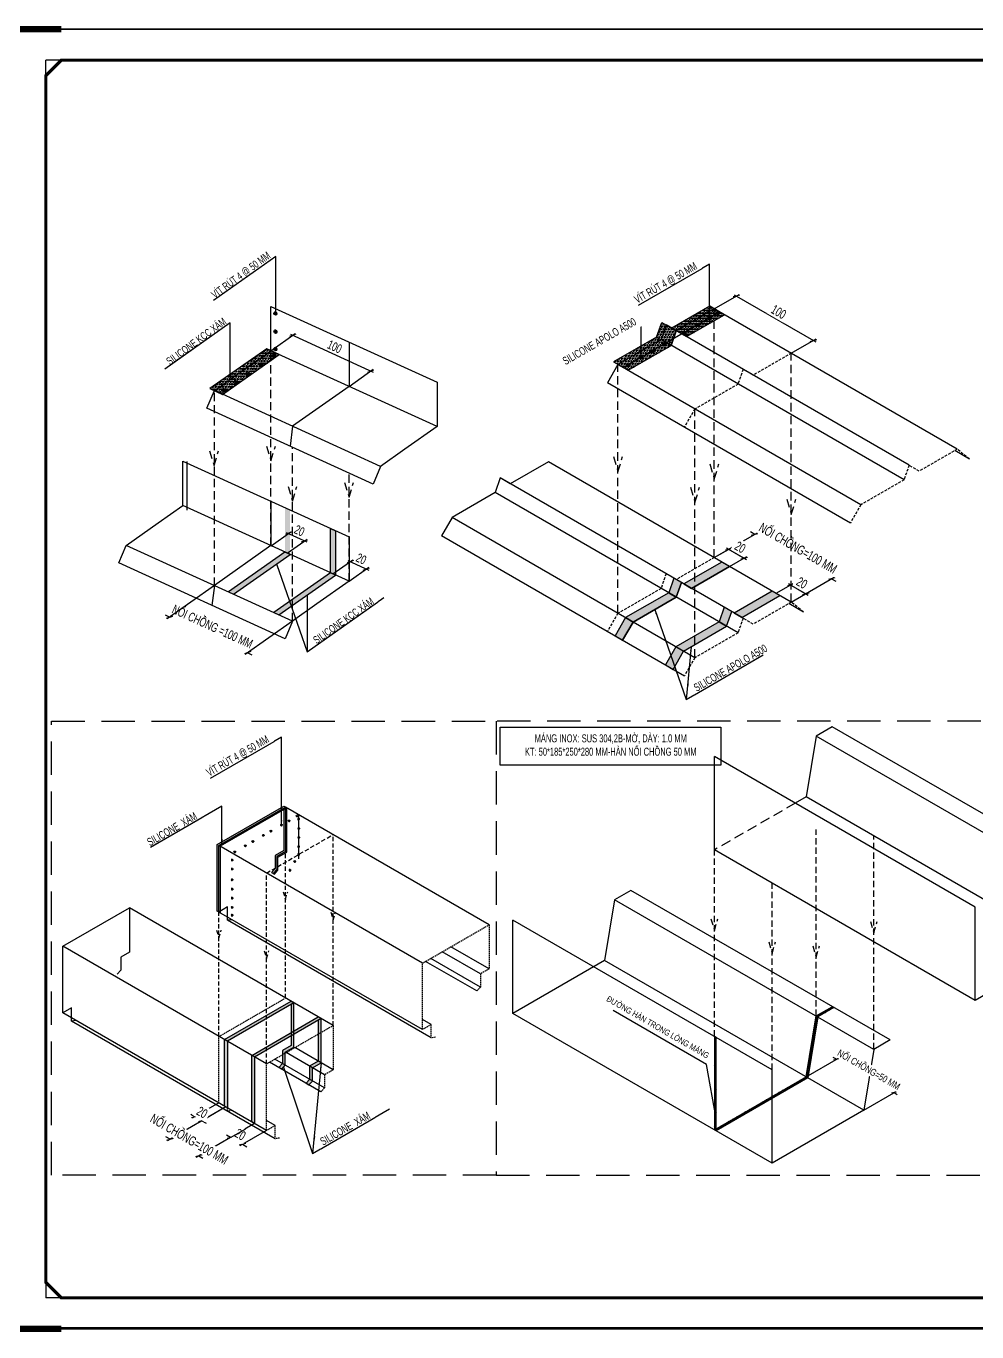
# Model space of a CAD drawing. Header units: inches. Extents: x 340055 to 349452, y -34649 to -30845.
# Drawn here: x 343499.8 to 343856.1, y -33836.9 to -33347.6 of the extents above; entities that cross this region are included whole.
import ezdxf

# ---------------------------------------------------------------- set-up
doc = ezdxf.new("R2010")
doc.units = ezdxf.units.IN
doc.header["$MEASUREMENT"] = 0
for name, pattern in [('DASHED', [0.75, 0.5, -0.25]), ('HIDDEN', [0.375, 0.25, -0.125]), ('HIDDEN2', [4.7625, 3.175, -1.5875]), ('HIDDENX4', [1.5, 1, -0.5])]:
    doc.linetypes.add(name, pattern=pattern)
for name, color, linetype in [('3', 3, 'Continuous'), ('NET IN', 3, 'Continuous'), ('PV-1E8B7', 7, 'Continuous'), ('PV-B6FB', 7, 'Continuous')]:
    doc.layers.add(name, color=color, linetype=linetype)
doc.layers.add('Thick Line 0.25', color=2, linetype='Continuous', lineweight=25)
doc.layers.add('TL-TIILE BLOCK A2$0$TL-TITLE BLOCK 1', color=7, linetype='Continuous', lineweight=50)
doc.styles.add('ST1H', font='vnshxh.shx', dxfattribs={"width": 0.7})
doc.dimstyles.new('3', dxfattribs={"dimtxt": 3.5, "dimasz": 1.8, "dimexe": 1, "dimexo": 0, "dimgap": 1, "dimtad": 1, "dimdec": 0, "dimlfac": 3, "dimzin": 0, "dimdsep": 46, "dimtxsty": 'ST1H', "dimblk": 'OBLIQUE', "dimcen": 1, "dimdle": 1, "dimclrd": 8, "dimclre": 8, "dimclrt": 3, "dimadec": 0, "dimazin": 0, "dimtfac": 1, "dimtdec": 0, "dimtix": 1, "dimtofl": 0, "dimtmove": 1, "dimatfit": 3, "dimfxl": 0, "dimtolj": 1, "dimtzin": 0, "dimlwd": -1, "dimlwe": -1, "dimarcsym": 0})
pattern_1 = [(90, (-313565.03756, 38918.6733), (-0.5, 1), [0.5, -0.5, 0, -0.5, 0, -0.5])]

# ---------------------------------------------------------------- blocks, each defined once
blk = doc.blocks.new('_Oblique')
at = {"color": 0, "linetype": 'ByBlock', "lineweight": -2}
blk.add_line((-0.5, -0.5), (0.5, 0.5), dxfattribs=at)
blk = doc.blocks.new('*D39')
at = {"color": 8, "linetype": 'Continuous', "transparency": 16777216}
for p, q in [((82.9, 31.29), (90.56, 36.69)), ((88.71, 36.44), (96.78, 32.76)), ((89.15, 28.44), (96.81, 33.84))]:
    blk.add_line(p, q, dxfattribs=at)
at = {"layer": 'Defpoints', "color": 0, "transparency": 16777216}
for p in [(82.9, 31.29), (95.87, 33.17), (89.15, 28.44)]:
    blk.add_point(p, dxfattribs=at)
at = {"color": 8, "transparency": 16777216, "xscale": 1.8, "yscale": 1.8, "zscale": 1.8}
for p, rotation in [((89.62, 36.02), 155.4876615528646), ((95.87, 33.17), 335.4876615528646)]:
    blk.add_blockref('_Oblique', p, dxfattribs=dict(at, rotation=rotation))
at = {"color": 3, "transparency": 16777216, "insert": (93.88, 37.1), "char_height": 3.5, "attachment_point": 5, "rotation": 335.4877, "style": 'ST1H'}
blk.add_mtext('\\A1;20', dxfattribs=at)
blk = doc.blocks.new('*D40')
at = {"color": 8, "linetype": 'Continuous', "transparency": 16777216}
for p, q in [((37.01, 26.78), (18.72, 13.87)), ((19.67, 14.54), (18.03, 15.29)), ((67.26, 12.99), (48.96, 0.08)), ((49.91, 0.75), (51.55, 0))]:
    blk.add_line(p, q, dxfattribs=at)
at = {"layer": 'Defpoints', "color": 0, "transparency": 16777216}
for p in [(37.01, 26.78), (67.26, 12.99), (49.91, 0.75)]:
    blk.add_point(p, dxfattribs=at)
at = {"color": 8, "transparency": 16777216, "xscale": 1.8, "yscale": 1.8, "zscale": 1.8}
for p, rotation in [((19.67, 14.54), 335.4876615524217), ((49.91, 0.75), 155.4876615524217)]:
    blk.add_blockref('_Oblique', p, dxfattribs=dict(at, rotation=rotation))
at = {"color": 3, "transparency": 16777216, "insert": (36.27, 10.9), "char_height": 3.5, "attachment_point": 5, "rotation": 335.4877, "style": 'ST1H'}
blk.add_mtext('\\A1;nèi chång =100 mm', dxfattribs=at)
blk = doc.blocks.new('151')
at = {"layer": 'PV-B6FB', "color": 3, "extrusion": (-2.77556e-17, 0.816497, 0.57735)}
for p, q in [((314167.88, -38442.33), (314103.51, -38412.97)), ((314145.98, -38457.77), (314081.61, -38428.42))]:
    blk.add_line(p, q, dxfattribs=at)
at = {"layer": 'PV-B6FB', "color": 3}
blk.add_lwpolyline([(314078.72, -38435.23), (314081.61, -38428.42), (314093.92, -38419.74), (314103.51, -38412.97), (314103.51, -38395.81), (314167.88, -38425.16), (314167.88, -38442.33), (314155.41, -38451.12), (314145.98, -38457.77), (314143.09, -38464.58), (314078.72, -38435.23)], dxfattribs=at)
blk = doc.blocks.new('*D41')
at = {"color": 8, "linetype": 'Continuous', "transparency": 16777216}
for p, q in [((58.91, 117.69), (68.27, 124.3)), ((66.42, 124.05), (98.48, 109.42)), ((89.15, 103.9), (98.52, 110.51))]:
    blk.add_line(p, q, dxfattribs=at)
at = {"layer": 'Defpoints', "color": 0, "transparency": 16777216}
for p in [(58.91, 117.69), (97.57, 109.84), (89.15, 103.9)]:
    blk.add_point(p, dxfattribs=at)
at = {"color": 8, "transparency": 16777216, "xscale": 1.8, "yscale": 1.8, "zscale": 1.8}
for p, rotation in [((67.33, 123.63), 155.4876615524217), ((97.57, 109.84), 335.4876615524217)]:
    blk.add_blockref('_Oblique', p, dxfattribs=dict(at, rotation=rotation))
at = {"color": 3, "transparency": 16777216, "insert": (83.59, 119.24), "char_height": 3.5, "attachment_point": 5, "rotation": 335.4877, "style": 'ST1H'}
blk.add_mtext('\\A1;100', dxfattribs=at)
blk = doc.blocks.new('*U37')
at = {"layer": 'PV-1E8B7'}
for p, q in [((2140.4, 399.5, -80), (2140.3, 399, -80.4)), ((2144.3, 399.5, -80.9), (2144.2, 399, -81.4))]:
    blk.add_line(p, q, dxfattribs=at)
at = {"layer": 'PV-1E8B7', "extrusion": (-0.160302, 0.724664, -0.670198)}
for major_axis, start_param, end_param in [((-1.95, 0, 0.47), 4.477614, 6.283185), ((-0.973, 0, 0.233), 0.49549, 2.646102), ((-1.95, 0, 0.47), 3.141593, 4.477614)]:
    blk.add_ellipse((2142.2, 399, -80.9), major_axis=major_axis, ratio=0.724664, start_param=start_param, end_param=end_param, dxfattribs=at)
for major_axis in [(1.95, 0, -0.47), (0.973, 0, -0.233)]:
    blk.add_ellipse((2142.4, 399.5, -80.4), major_axis=major_axis, ratio=0.724664, dxfattribs=at)
blk = doc.blocks.new('*D42')
at = {"color": 8, "linetype": 'Continuous', "transparency": 16777216}
for p, q in [((58.97, 42.2), (66.63, 47.61)), ((64.77, 47.35), (72.84, 43.67)), ((65.22, 39.35), (72.88, 44.76))]:
    blk.add_line(p, q, dxfattribs=at)
at = {"layer": 'Defpoints', "color": 0, "transparency": 16777216}
for p in [(58.97, 42.2), (71.93, 44.09), (65.22, 39.35)]:
    blk.add_point(p, dxfattribs=at)
at = {"color": 8, "transparency": 16777216, "xscale": 1.8, "yscale": 1.8, "zscale": 1.8}
for p, rotation in [((65.68, 46.94), 155.4876615528646), ((71.93, 44.09), 335.4876615528646)]:
    blk.add_blockref('_Oblique', p, dxfattribs=dict(at, rotation=rotation))
at = {"color": 3, "transparency": 16777216, "insert": (69.95, 48.02), "char_height": 3.5, "attachment_point": 5, "rotation": 335.4877, "style": 'ST1H'}
blk.add_mtext('\\A1;20', dxfattribs=at)
blk = doc.blocks.new('*D158')
at = {"color": 8, "linetype": 'Continuous', "transparency": 16777216}
for p, q in [((102.26, 67.74), (118.38, 77.05)), ((117.38, 76.47), (115.82, 77.37)), ((131.11, 51.09), (147.23, 60.4)), ((146.23, 59.82), (147.79, 58.92))]:
    blk.add_line(p, q, dxfattribs=at)
at = {"layer": 'Defpoints', "color": 0, "transparency": 16777216}
for p in [(102.26, 67.74), (131.11, 51.09)]:
    blk.add_point(p, dxfattribs=at)
at = {"color": 8, "transparency": 16777216, "xscale": 1.8, "yscale": 1.8, "zscale": 1.8}
for p, rotation in [((117.38, 76.47), 329.9999999999989), ((146.23, 59.82), 149.9999999999989)]:
    blk.add_blockref('_Oblique', p, dxfattribs=dict(at, rotation=rotation))
at = {"color": 3, "transparency": 16777216, "insert": (133.6, 71.25), "char_height": 3.5, "attachment_point": 5, "rotation": 330, "style": 'ST1H', "bg_fill": 3, "box_fill_scale": 1.25, "bg_fill_color": 256, "bg_fill_true_color": 13158600, "bg_fill_transparency": 9164288}
blk.add_mtext('\\A1;NèI CHåNG=100 MM', dxfattribs=at)
at = {"layer": 'Defpoints', "color": 0, "transparency": 16777216}
blk.add_point((117.38, 76.47), dxfattribs=at)
blk = doc.blocks.new('*D159')
at = {"color": 8, "linetype": 'Continuous', "transparency": 16777216}
for p, q in [((102.26, 67.74), (108.72, 71.47)), ((106.85, 71.39), (114.28, 67.1)), ((107.96, 64.45), (114.42, 68.18))]:
    blk.add_line(p, q, dxfattribs=at)
at = {"layer": 'Defpoints', "color": 0, "transparency": 16777216}
for p in [(102.26, 67.74), (107.96, 64.45)]:
    blk.add_point(p, dxfattribs=at)
at = {"color": 8, "transparency": 16777216, "xscale": 1.8, "yscale": 1.8, "zscale": 1.8}
for p, rotation in [((107.72, 70.89), 149.9999999999761), ((113.42, 67.6), 329.9999999999761)]:
    blk.add_blockref('_Oblique', p, dxfattribs=dict(at, rotation=rotation))
at = {"color": 3, "transparency": 16777216, "insert": (111.94, 71.63), "char_height": 3.5, "attachment_point": 5, "rotation": 330, "style": 'ST1H', "bg_fill": 3, "box_fill_scale": 1.25, "bg_fill_color": 256, "bg_fill_true_color": 13158600, "bg_fill_transparency": 12761636}
blk.add_mtext('\\A1;20', dxfattribs=at)
at = {"layer": 'Defpoints', "color": 0, "transparency": 16777216}
blk.add_point((113.42, 67.6), dxfattribs=at)
blk = doc.blocks.new('*D160')
at = {"color": 8, "linetype": 'Continuous', "transparency": 16777216}
for p, q in [((125.4, 54.38), (131.86, 58.11)), ((130, 58.03), (137.43, 53.74)), ((131.11, 51.09), (137.56, 54.82))]:
    blk.add_line(p, q, dxfattribs=at)
at = {"layer": 'Defpoints', "color": 0, "transparency": 16777216}
for p in [(125.4, 54.38), (131.11, 51.09)]:
    blk.add_point(p, dxfattribs=at)
at = {"color": 8, "transparency": 16777216, "xscale": 1.8, "yscale": 1.8, "zscale": 1.8}
for p, rotation in [((130.86, 57.53), 149.9999999999761), ((136.56, 54.24), 329.9999999999761)]:
    blk.add_blockref('_Oblique', p, dxfattribs=dict(at, rotation=rotation))
at = {"color": 3, "transparency": 16777216, "insert": (135.09, 58.27), "char_height": 3.5, "attachment_point": 5, "rotation": 330, "style": 'ST1H', "bg_fill": 3, "box_fill_scale": 1.25, "bg_fill_color": 256, "bg_fill_true_color": 13158600, "bg_fill_transparency": 12761636}
blk.add_mtext('\\A1;20', dxfattribs=at)
at = {"layer": 'Defpoints', "color": 0, "transparency": 16777216}
blk.add_point((136.56, 54.24), dxfattribs=at)
blk = doc.blocks.new('132')
at = {"color": 94, "extrusion": (2.77556e-17, 0.816497, 0.57735)}
for p, q in [((313696.15, -38867.59), (313605.1, -38815.02)), ((313678.09, -38873.62), (313587.04, -38821.06)), ((313676.19, -38879.11), (313585.14, -38826.54)), ((313660.03, -38888.43), (313568.99, -38835.87)), ((313656.14, -38895.31), (313565.04, -38842.71))]:
    blk.add_line(p, q, dxfattribs=at)
at = {"color": 94}
blk.add_lwpolyline([(313605.1, -38815.02), (313590.84, -38823.25), (313587.04, -38821.06), (313585.14, -38826.54), (313568.99, -38835.87), (313565.04, -38842.71)], dxfattribs=at)
at = {"layer": 'Thick Line 0.25', "extrusion": (2.77556e-17, 0.816497, 0.57735)}
blk.add_line((313700.69, -38871.32), (313695.18, -38868.14), dxfattribs=at)
at = {"layer": 'Thick Line 0.25', "linetype": 'HIDDENX4'}
blk.add_lwpolyline([(313700.69, -38871.32), (313696.15, -38867.59), (313681.89, -38875.82), (313678.09, -38873.62), (313676.19, -38879.11), (313660.03, -38888.43), (313656.08, -38895.28)], dxfattribs=at)
blk = doc.blocks.new('*D161')
at = {"color": 8, "linetype": 'Continuous', "transparency": 16777216}
for p, q in [((102.26, 160.98), (111.55, 166.34)), ((109.68, 166.26), (140.26, 148.6)), ((131.11, 144.32), (140.39, 149.68))]:
    blk.add_line(p, q, dxfattribs=at)
at = {"layer": 'Defpoints', "color": 0, "transparency": 16777216}
for p in [(102.26, 160.98), (139.39, 149.1), (131.11, 144.32)]:
    blk.add_point(p, dxfattribs=at)
at = {"color": 8, "transparency": 16777216, "xscale": 1.8, "yscale": 1.8, "zscale": 1.8}
for p, rotation in [((110.55, 165.76), 149.9950474726907), ((139.39, 149.1), 329.9950474726908)]:
    blk.add_blockref('_Oblique', p, dxfattribs=dict(at, rotation=rotation))
at = {"color": 3, "transparency": 16777216, "insert": (126.35, 159.81), "char_height": 3.5, "attachment_point": 5, "rotation": 329.995, "style": 'ST1H', "bg_fill": 3, "box_fill_scale": 1.25, "bg_fill_color": 256, "bg_fill_true_color": 13158600, "bg_fill_transparency": 6291457}
blk.add_mtext('\\A1;100', dxfattribs=at)
blk = doc.blocks.new('*U44')
at = {"layer": 'PV-1E8B7'}
for p, q in [((2140.4, 399.5, -80), (2140.3, 399, -80.4)), ((2144.3, 399.5, -80.9), (2144.2, 399, -81.4))]:
    blk.add_line(p, q, dxfattribs=at)
at = {"layer": 'PV-1E8B7', "extrusion": (-0.160302, 0.724664, -0.670198)}
for major_axis, start_param, end_param in [((-1.95, 0, 0.47), 4.477614, 6.283185), ((-0.973, 0, 0.233), 0.49549, 2.646102), ((-1.95, 0, 0.47), 3.141593, 4.477614)]:
    blk.add_ellipse((2142.2, 399, -80.9), major_axis=major_axis, ratio=0.724664, start_param=start_param, end_param=end_param, dxfattribs=at)
for major_axis in [(1.95, 0, -0.47), (0.973, 0, -0.233)]:
    blk.add_ellipse((2142.4, 399.5, -80.4), major_axis=major_axis, ratio=0.724664, dxfattribs=at)
blk = doc.blocks.new('222')
at = {"color": 94, "extrusion": (2.77556e-17, 0.816497, 0.57735)}
for p, q in [((344090.73, -38003.88), (343938.04, -37915.72)), ((344040.83, -38032.69), (343888.14, -37944.53)), ((344040.83, -38082.52), (343888.14, -37994.37)), ((344047.37, -38088.75), (343894.68, -38000.6)), ((344090.73, -38037.04), (344062.01, -38020.46)), ((344084.21, -38050.65), (344046.97, -38029.14)), ((344084.21, -38040.81), (344055.48, -38024.23)), ((344081.54, -38053.56), (344043.11, -38031.37)), ((344047.37, -38078.75), (344040.83, -38074.97))]:
    blk.add_line(p, q, dxfattribs=at)
at = {"color": 94}
blk.add_lwpolyline([(343897.9, -38000.13), (343894.68, -38000.6), (343894.68, -37990.59), (343888.14, -37994.37), (343888.14, -37944.53), (343938.04, -37915.72), (343938.04, -37948.89), (343931.52, -37952.66), (343931.52, -37962.49), (343928.85, -37965.41)], dxfattribs=at)
at = {"layer": 'Thick Line 0.25', "linetype": 'HIDDENX4'}
blk.add_lwpolyline([(344050.58, -38088.28), (344047.37, -38088.75), (344047.37, -38078.74), (344040.83, -38082.52), (344040.83, -38032.69), (344090.73, -38003.88), (344090.73, -38037.04), (344084.21, -38040.81), (344084.21, -38050.65), (344081.54, -38053.56)], dxfattribs=at)
blk = doc.blocks.new('223')
at = {"true_color": 0x21ded4}
h = blk.add_hatch(dxfattribs=at)
h.set_pattern_fill('MUDST', color=132, scale=2, angle=90, style=0)
h.paths.add_polyline_path([(344003.82, -37918.09), (344003.82, -37868.25), (344053.72, -37839.44), (344055.91, -37840.7), (344006.01, -37869.51), (344006.01, -37919.35)])
h.paths.add_polyline_path([(344053.72, -37841.97), (344053.72, -37872.61), (344047.2, -37876.37), (344047.2, -37886.21), (344044.53, -37889.13), (344046.72, -37890.39), (344049.39, -37887.47), (344049.39, -37877.64), (344055.91, -37873.87), (344055.91, -37840.7)], flags=17)
at = {"true_color": 0x25c2da}
for points in [[(344009.27, -38064.3), (344009.27, -38014.47), (344059.17, -37985.65), (344061.37, -37986.92), (344011.46, -38015.73), (344011.46, -38065.57)], [(344059.17, -37988.19), (344059.17, -38018.82), (344052.65, -38022.59), (344052.65, -38032.43), (344049.98, -38035.34), (344052.17, -38036.61), (344054.84, -38033.69), (344054.84, -38023.86), (344061.37, -38020.09), (344061.37, -37986.92)], [(344029.71, -38076.1), (344029.71, -38026.27), (344079.62, -37997.46), (344081.81, -37998.72), (344031.9, -38027.53), (344031.9, -38077.37)], [(344079.62, -37999.99), (344079.62, -38030.63), (344073.09, -38034.39), (344073.09, -38044.23), (344070.42, -38047.14), (344072.61, -38048.41), (344075.28, -38045.49), (344075.28, -38035.66), (344081.81, -38031.89), (344081.81, -37998.72)]]:
    blk.add_hatch(color=132, dxfattribs=at).paths.add_polyline_path(points)
at = {"color": 8}
blk.add_line((344064.81, -37845.84), (344064.81, -37879.01), dxfattribs=at)
at = {"color": 8, "linetype": 'HIDDEN2'}
for p, q in [((344040.83, -37889.62), (344090.73, -37860.81)), ((344090.73, -38003.88), (344090.73, -37860.81)), ((344054.99, -37983.24), (344054.99, -37873.34)), ((344040.83, -38032.69), (344040.83, -37889.62)), ((344005.08, -38012.05), (344005.08, -37918.82))]:
    blk.add_line(p, q, dxfattribs=at)
at = {"color": 132, "true_color": 0x25c2da}
for points in [[(344003.82, -37918.09), (344003.82, -37918.09), (344003.82, -37868.25), (344053.72, -37839.44), (344055.91, -37840.7), (344006.01, -37869.51), (344006.01, -37919.35), (344006.01, -37919.35)], [(344009.27, -38064.3), (344009.27, -38064.3), (344009.27, -38014.47), (344059.17, -37985.65), (344061.37, -37986.92), (344011.46, -38015.73), (344011.46, -38065.57), (344011.46, -38065.57)], [(344029.71, -38076.1), (344029.71, -38076.1), (344029.71, -38026.27), (344079.62, -37997.46), (344081.81, -37998.72), (344031.9, -38027.53), (344031.9, -38077.37), (344031.9, -38077.37)]]:
    blk.add_lwpolyline(points, close=True, dxfattribs=at)
at = {"color": 94}
for points in [[(344053.72, -37841.97), (344053.72, -37872.61), (344047.2, -37876.37), (344047.2, -37886.21), (344044.53, -37889.13), (344046.72, -37890.39), (344049.39, -37887.47), (344049.39, -37877.64), (344055.91, -37873.87), (344055.91, -37840.7)], [(344059.17, -37988.19), (344059.17, -38018.82), (344052.65, -38022.59), (344052.65, -38032.43), (344049.98, -38035.34), (344052.17, -38036.61), (344054.84, -38033.69), (344054.84, -38023.86), (344061.37, -38020.09), (344061.37, -37986.92)], [(344079.62, -37999.99), (344079.62, -38030.63), (344073.09, -38034.39), (344073.09, -38044.23), (344070.42, -38047.14), (344072.61, -38048.41), (344075.28, -38045.49), (344075.28, -38035.66), (344081.81, -38031.89), (344081.81, -37998.72)]]:
    blk.add_lwpolyline(points, close=True, dxfattribs=at)
at = {"color": 8, "linetype": 'HIDDEN2'}
for points in [[(344053.29, -37903.57), (344054.99, -37909.32), (344056.69, -37903.57)], [(344089.03, -37919.04), (344090.73, -37924.79), (344092.44, -37919.04)], [(344003.38, -37932.38), (344005.08, -37938.13), (344006.79, -37932.38)], [(344039.12, -37947.85), (344040.83, -37953.6), (344042.53, -37947.85)]]:
    blk.add_lwpolyline(points, dxfattribs=at)
at = {"layer": 'Thick Line 0.25', "linetype": 'HIDDENX4'}
for points in [[(344005.08, -38061.89), (344005.08, -38061.89), (344005.08, -38012.05), (344054.99, -37983.24)], [(344014.84, -38067.64), (344011.63, -38068.11), (344011.63, -38065.66)]]:
    blk.add_lwpolyline(points, dxfattribs=at)
at = {"color": 1, "true_color": 0xfa051e}
for p in [(116.94, 75.55), (0, 0)]:
    blk.add_blockref('222', p, dxfattribs=at)
at = {"layer": 'PV-1E8B7', "extrusion": (0.25224, 0.698004, -0.670198)}
for p, xscale, yscale, zscale, rotation in [((-337123.39, 54530.16, 60387.14), 0.3150000001176621, 0.3150000001176621, 0.3150000001176621, 347.5265822973406), ((-337127.65, 54533.44, 60390.78), 0.3150000001176621, 0.3150000001176621, 0.3150000001176621, 347.5265822973406), ((-337132.09, 54537.13, 60394.86), 0.3150000001176621, 0.3150000001176621, 0.3150000001176621, 347.5265822973406), ((-337113.22, 54522.23, 60378.36), 0.3150000001176621, 0.3150000001176621, 0.3150000001176621, 347.5265822973406), ((-337117.48, 54525.51, 60381.99), 0.3150000001176621, 0.3150000001176621, 0.3150000001176621, 347.5265822973406), ((-337103.17, 54514.24, 60369.51), 0.3150000001176621, 0.3150000001176621, 0.3150000001176621, 347.5265822973406), ((-337107.43, 54517.52, 60373.14), 0.3150000001176621, 0.3150000001176621, 0.3150000001176621, 347.5265822973406), ((-337097.38, 54509.53, 60364.3), 0.3150000001176621, 0.3150000001176621, 0.3150000001176621, 347.5265822973406), ((-337142.01, 54515.22, 60370.59), 0.3150000001176618, 0.3150000001176618, 0.3150000001176618, 347.5265822973403)]:
    blk.add_blockref('*U44', p, dxfattribs=dict(at, xscale=xscale, yscale=yscale, zscale=zscale, rotation=rotation))
at = {"layer": 'PV-1E8B7', "extrusion": (-0.698004, -0.25224, -0.670198)}
for p, xscale, yscale, zscale, rotation in [((153217.02, -208221.5, -230586.18), -0.3150000001155485, 0.315000000127429, 0.3150000001226581, 12.47341770399501), ((153223.67, -208219.97, -230584.49), -0.3150000001155485, 0.315000000127429, 0.3150000001226582, 12.47341770399501), ((153230, -208218.44, -230582.79), -0.3150000001155494, 0.315000000127429, 0.315000000122658, 12.47341770399501), ((153236.42, -208216.8, -230580.98), -0.3150000001155477, 0.3150000001274294, 0.315000000122658, 12.47341770399501), ((153241.98, -208215.46, -230579.49), -0.3150000001155476, 0.3150000001274295, 0.315000000122658, 12.47341770399501), ((153228.93, -208183.13, -230543.69), -0.3150000001155476, 0.3150000001274298, 0.3150000001226566, 12.47341770399517), ((153235.26, -208181.6, -230541.99), -0.3150000001155476, 0.3150000001274298, 0.3150000001226565, 12.47341770399517), ((153250.86, -208208.68, -230571.98), -0.3150000001155475, 0.3150000001274292, 0.3150000001226577, 12.47341770399509), ((153242.83, -208179.69, -230539.88), -0.3150000001155474, 0.3150000001274293, 0.3150000001226566, 12.47341770399517), ((153249.48, -208178.15, -230538.18), -0.3150000001155474, 0.3150000001274294, 0.3150000001226566, 12.47341770399517), ((153262.23, -208174.99, -230534.67), -0.3150000001155474, 0.3150000001274296, 0.3150000001226565, 12.47341770399517), ((153255.81, -208176.62, -230536.48), -0.3150000001155474, 0.3150000001274294, 0.3150000001226565, 12.47341770399517), ((153267.79, -208173.64, -230533.18), -0.3150000001155474, 0.3150000001274296, 0.3150000001226565, 12.47341770399517)]:
    blk.add_blockref('*U44', p, dxfattribs=dict(at, xscale=xscale, yscale=yscale, zscale=zscale, rotation=rotation))
blk = doc.blocks.new('*D728')
at = {"color": 8, "linetype": 'Continuous', "transparency": 16777216}
for p, q in [((343585.43, -33758.82), (343575.44, -33764.59)), ((343576.44, -33764.01), (343574.88, -33763.11)), ((343589.89, -33761.4), (343579.91, -33767.16)), ((343580.91, -33766.59), (343582.47, -33767.49))]:
    blk.add_line(p, q, dxfattribs=at)
at = {"layer": 'Defpoints', "color": 0, "transparency": 16777216}
blk.add_point((343589.89, -33761.4), dxfattribs=at)
at = {"color": 8, "transparency": 16777216, "xscale": 1.8, "yscale": 1.8, "zscale": 1.8}
for p, rotation in [((343576.44, -33764.01), 329.9999999999461), ((343580.91, -33766.59), 149.9999999999461)]:
    blk.add_blockref('_Oblique', p, dxfattribs=dict(at, rotation=rotation))
at = {"color": 3, "transparency": 16777216, "insert": (343580.05, -33762.92), "char_height": 3.5, "attachment_point": 5, "rotation": 330, "style": 'ST1H', "bg_fill": 3, "box_fill_scale": 1.25, "bg_fill_color": 256, "bg_fill_true_color": 13158600, "bg_fill_transparency": 0}
blk.add_mtext('\\A1;20', dxfattribs=at)
at = {"layer": 'Defpoints', "color": 0, "transparency": 16777216}
for p in [(343585.43, -33758.82), (343580.91, -33766.59)]:
    blk.add_point(p, dxfattribs=at)
blk = doc.blocks.new('*D729')
at = {"color": 8, "linetype": 'Continuous', "transparency": 16777216}
for p, q in [((343574.66, -33752.6), (343552.73, -33765.26)), ((343585.43, -33758.82), (343563.5, -33771.48)), ((343553.73, -33764.68), (343552.18, -33763.78)), ((343564.5, -33770.9), (343566.06, -33771.8))]:
    blk.add_line(p, q, dxfattribs=at)
at = {"layer": 'Defpoints', "color": 0, "transparency": 16777216}
blk.add_point((343585.43, -33758.82), dxfattribs=at)
at = {"color": 8, "transparency": 16777216, "xscale": 1.8, "yscale": 1.8, "zscale": 1.8}
for p, rotation in [((343553.73, -33764.68), 330.000000000042), ((343564.5, -33770.9), 150.000000000042)]:
    blk.add_blockref('_Oblique', p, dxfattribs=dict(at, rotation=rotation))
at = {"color": 3, "transparency": 16777216, "insert": (343560.91, -33764.69), "char_height": 3.5, "attachment_point": 5, "rotation": 330, "style": 'ST1H', "bg_fill": 3, "box_fill_scale": 1.25, "bg_fill_color": 256, "bg_fill_true_color": 13158600, "bg_fill_transparency": 0}
blk.add_mtext('\\A1;NèI CHåNG=100 MM', dxfattribs=at)
at = {"layer": 'Defpoints', "color": 0, "transparency": 16777216}
for p in [(343574.66, -33752.6), (343564.5, -33770.9)]:
    blk.add_point(p, dxfattribs=at)
blk = doc.blocks.new('*D730')
at = {"color": 8, "linetype": 'Continuous', "transparency": 16777216}
for p, q in [((343572.02, -33751.08), (343562.03, -33756.84)), ((343574.66, -33752.6), (343564.67, -33758.37)), ((343563.03, -33756.27), (343561.48, -33755.37)), ((343565.67, -33757.79), (343567.23, -33758.69))]:
    blk.add_line(p, q, dxfattribs=at)
at = {"layer": 'Defpoints', "color": 0, "transparency": 16777216}
for p in [(343572.02, -33751.08), (343574.66, -33752.6)]:
    blk.add_point(p, dxfattribs=at)
at = {"color": 8, "transparency": 16777216, "xscale": 1.8, "yscale": 1.8, "zscale": 1.8}
for p, rotation in [((343563.03, -33756.27), 329.999999999454), ((343565.67, -33757.79), 149.999999999454)]:
    blk.add_blockref('_Oblique', p, dxfattribs=dict(at, rotation=rotation))
at = {"color": 3, "transparency": 16777216, "insert": (343565.73, -33754.65), "char_height": 3.5, "attachment_point": 5, "rotation": 330, "style": 'ST1H', "bg_fill": 3, "box_fill_scale": 1.25, "bg_fill_color": 256, "bg_fill_true_color": 13158600, "bg_fill_transparency": 0}
blk.add_mtext('\\A1;20', dxfattribs=at)
at = {"layer": 'Defpoints', "color": 0, "transparency": 16777216}
blk.add_point((343565.67, -33757.79), dxfattribs=at)
blk = doc.blocks.new('A$C41BB26E9')
at = {"color": 94, "extrusion": (2.77556e-17, 0.816497, 0.57735)}
for p, q in [((435.5, 113.6), (176.5, 263.2)), ((451.7, 123), (192.7, 272.5)), ((333.9, 93.2), (74.9, 242.8)), ((425.5, 52.9), (166.5, 202.5)), ((333.9, 0), (74.9, 149.5))]:
    blk.add_line(p, q, dxfattribs=at)
at = {"color": 94}
for points in [[(192.7, 272.5), (176.5, 263.2), (166.5, 202.5), (74.9, 149.5), (74.9, 242.8)], [(451.7, 123), (435.5, 113.6), (425.5, 52.9), (333.9, 0), (333.9, 93.2)]]:
    blk.add_lwpolyline(points, dxfattribs=at)
blk = doc.blocks.new('A$C2EA612DB')
at = {"color": 94, "extrusion": (2.77556e-17, 0.816497, 0.57735)}
for p, q in [((181.15, 56.82), (50.83, 132.06)), ((189.22, 61.48), (58.9, 136.72)), ((130.32, 46.61), (0, 121.85)), ((176.15, 26.46), (45.83, 101.7)), ((130.32, 0), (0, 75.24))]:
    blk.add_line(p, q, dxfattribs=at)
at = {"color": 94, "linetype": 'DASHED', "ltscale": 10}
blk.add_line((40.36, 98.54), (0, 75.24), dxfattribs=at)
at = {"color": 94}
for points in [[(58.9, 136.72), (50.83, 132.06), (45.83, 101.7), (40.36, 98.54)], [(0, 75.24), (0, 75.24), (0, 121.85)], [(189.22, 61.48), (181.15, 56.82), (176.15, 26.46), (130.32, 0), (130.32, 46.61)]]:
    blk.add_lwpolyline(points, dxfattribs=at)
blk = doc.blocks.new('*D162')
at = {"color": 8, "linetype": 'Continuous', "transparency": 16777216}
for p, q in [((344334.94, -37500.57), (344351.06, -37491.26)), ((344350.06, -37491.84), (344348.5, -37490.94)), ((344363.79, -37517.23), (344379.91, -37507.92)), ((344378.91, -37508.5), (344380.47, -37509.4))]:
    blk.add_line(p, q, dxfattribs=at)
at = {"layer": 'Defpoints', "color": 0, "transparency": 16777216}
for p in [(344334.94, -37500.57), (344363.79, -37517.23)]:
    blk.add_point(p, dxfattribs=at)
at = {"color": 8, "transparency": 16777216, "xscale": 1.8, "yscale": 1.8, "zscale": 1.8}
for p, rotation in [((344350.06, -37491.84), 329.9999999999989), ((344378.91, -37508.5), 149.9999999999989)]:
    blk.add_blockref('_Oblique', p, dxfattribs=dict(at, rotation=rotation))
at = {"color": 3, "transparency": 16777216, "insert": (344366.28, -37497.06), "char_height": 3.5, "attachment_point": 5, "rotation": 330, "style": 'ST1H', "bg_fill": 3, "box_fill_scale": 1.25, "bg_fill_color": 256, "bg_fill_true_color": 13158600, "bg_fill_transparency": 15820780}
blk.add_mtext('\\A1;NèI CHåNG=50 MM', dxfattribs=at)
at = {"layer": 'Defpoints', "color": 0, "transparency": 16777216}
blk.add_point((344350.06, -37491.84), dxfattribs=at)
blk = doc.blocks.new('kt kien truc 1')
at = {"layer": 'Defpoints'}
for p, q in [((20, 410), (15, 410)), ((15, 405), (15, 410)), ((15, 15), (15, 10)), ((20, 10), (15, 10))]:
    blk.add_line(p, q, dxfattribs=at)
at = {"layer": 'Defpoints', "color": 8, "const_width": 2}
for points in [[(0, 400), (0, 420), (20, 420)], [(0, 20), (0, 0), (20, 0)]]:
    blk.add_lwpolyline(points, dxfattribs=at)
at = {"layer": 'Defpoints', "color": 8}
blk.add_lwpolyline([(0, 0), (594, 0), (594, 420), (0, 420)], close=True, dxfattribs=at)
at = {"layer": 'TL-TIILE BLOCK A2$0$TL-TITLE BLOCK 1', "const_width": 1}
blk.add_lwpolyline([(20, 10), (579, 10), (584, 15), (584, 405), (579, 410), (20, 410), (15, 405), (15, 15)], close=True, dxfattribs=at)
blk = doc.blocks.new('A$C51D71F3E')
at = {"true_color": 0x21ded4}
h = blk.add_hatch(dxfattribs=at)
h.set_pattern_fill('MUDST', color=132, scale=2, angle=90, style=0)
h.set_pattern_definition([(90, (-314079.62036, 38471.1451), (-0.5, 1), [0.5, -0.5, 0, -0.5, 0, -0.5])])
h.paths.add_polyline_path([(35.24, 103.01), (40.16, 100.8), (62.06, 116.25), (57.33, 118.38)])
at = {"true_color": 0x0ef1e6}
h = blk.add_hatch(color=4, dxfattribs=at)
h.paths.add_polyline_path([(64.35, 56.91), (66.33, 56.01), (66.33, 38.84), (64.35, 39.75)])
h.paths.add_polyline_path([(42.45, 24.3), (44.43, 23.39), (66.33, 38.84), (64.35, 39.75)])
h = blk.add_hatch(color=4, dxfattribs=at)
h.paths.add_polyline_path([(81.91, 48.9), (83.89, 48), (83.89, 30.83), (81.91, 31.74)])
h.paths.add_polyline_path([(60.02, 16.29), (62, 15.39), (83.89, 30.83), (81.91, 31.74)])
at = {"color": 8, "linetype": 'HIDDEN2'}
for p, q in [((58.91, 42.23), (58.91, 117.69)), ((37.01, 26.78), (37.01, 102.24)), ((67.26, 12.99), (67.26, 80.33)), ((89.15, 28.44), (89.15, 70.35))]:
    blk.add_line(p, q, dxfattribs=at)
at = {"color": 8}
blk.add_line((26.5, 55.99, 0), (26.5, 74.85, 0), dxfattribs=at)
at = {"color": 132, "true_color": 0x21ded4}
blk.add_lwpolyline([(35.24, 103.01), (40.16, 100.8), (62.06, 116.25), (57.33, 118.38)], close=True, dxfattribs=at)
at = {"color": 8}
for points in [[(89.15, 121.06), (89.15, 103.9), (67.26, 88.45), (66.31, 80.76)], [(58.9, 59.39), (58.9, 42.23), (37.01, 26.78), (36.06, 19.09)]]:
    blk.add_lwpolyline(points, dxfattribs=at)
at = {"color": 8, "linetype": 'HIDDEN2'}
for points in [[(35.16, 78.99), (36.87, 73.24), (38.57, 78.99)], [(57.2, 80.78), (58.91, 75.03), (60.61, 80.78)], [(87.45, 66.71), (89.15, 60.96), (90.86, 66.71)], [(65.55, 65.14), (67.26, 59.39), (68.96, 65.14)]]:
    blk.add_lwpolyline(points, dxfattribs=at)
at = {"color": 8}
for points in [[(81.91, 48.9), (83.89, 48), (83.89, 30.83), (81.91, 31.74)], [(42.45, 24.3), (44.43, 23.39), (66.33, 38.84), (64.35, 39.75)], [(60.02, 16.29), (62, 15.39), (83.89, 30.83), (81.91, 31.74)]]:
    blk.add_lwpolyline(points, close=True, dxfattribs=at)
for p in [(-314044.6, 38530.66), (-314078.72, 38470.76)]:
    blk.add_blockref('151', p, dxfattribs=at)
at = {"layer": 'PV-1E8B7', "extrusion": (0.25224, 0.698004, -0.670198), "xscale": 0.3150000001178487, "yscale": 0.3150000001178487, "zscale": 0.3150000001178487, "rotation": 347.5265822971946}
for p in [(-703.09, 109.67, 121.45), (-696.06, 102.92, 113.98), (-699.58, 106.3, 117.71), (-692.85, 99.84, 110.56), (-689.64, 96.86, 107.26)]:
    blk.add_blockref('*U37', p, dxfattribs=at)
at = {"layer": 'PV-1E8B7', "extrusion": (-0.672048, -0.314939, -0.670198), "xscale": 0.3149999998910468, "yscale": 0.3149999998910468, "zscale": 0.3149999998910468, "rotation": 347.5265823058415}
for p in [(-779.92, -51.44, -56.96), (-773.55, -49.44, -54.75), (-767.42, -47.51, -52.61)]:
    blk.add_blockref('*U37', p, dxfattribs=at)
at = {"color": 8}
dim = blk.add_aligned_dim(p1=(58.91, 117.69), p2=(89.15, 103.9), distance=8.9, dimstyle='3', dxfattribs=at)
dim.commit()
dim.dimension.update_dxf_attribs({"geometry": '*D41', "text_midpoint": (83.59, 119.24)})
for p1, p2, distance, text, picture, middle in [((58.97, 42.2), (65.22, 39.35), 7.1, '20', '*D42', (69.95, 48.02)), ((82.9, 31.29), (89.15, 28.44), 7.1, '20', '*D39', (93.88, 37.1)), ((37.01, 26.78), (67.26, 12.99), -18.33, 'nèi chång =<> mm', '*D40', (36.27, 10.9))]:
    dim = blk.add_aligned_dim(p1=p1, p2=p2, distance=distance, text=text, dimstyle='3', dxfattribs=at)
    dim.commit()
    dim.dimension.update_dxf_attribs({"geometry": picture, "text_midpoint": middle})
at = {"layer": '3', "char_height": 3, "attachment_point": 4, "style": 'ST1H', "bg_fill": 2}
for s, insert, rotation in [('\\A1;vÝt rót 4 @ 50 mm', (36.5, 138.73, 0), 36.382), ('\\A1;silicone kcc x¸m', (18.9, 113.14), 36.382), ('\\A1;silicone kcc x¸m', (75.75, 5.22), 35.2067)]:
    blk.add_mtext(s, dxfattribs=dict(at, insert=insert, rotation=rotation))
at = {"color": 8}
for points in [[(60.76, 132.17, 0), (60.76, 154.14, 0), (36.73, 137.13, 0)], [(43.16, 106.58), (43.16, 128.55), (17.88, 110.57)], [(61.11, 35.16), (72.94, 1.15)], [(72.94, 23.11), (72.94, 1.15), (102.62, 22.09)]]:
    blk.add_leader(points, dimstyle='3', override={"dimgap": 1, "dimtad": 0}, dxfattribs=at)
blk = doc.blocks.new('A$C69FF7FBD')
at = {"true_color": 0x21ded4}
h = blk.add_hatch(dxfattribs=at)
h.set_pattern_fill('MUDST', color=132, scale=2, angle=90, style=0)
h.set_pattern_definition(pattern_1)
h.paths.add_polyline_path([(64.49, 141.09), (69.93, 137.94), (86.09, 147.27), (80.64, 150.41)])
h.paths.add_polyline_path([(82.54, 155.9), (87.99, 152.76), (86.09, 147.27), (80.64, 150.41)])
at = {"color": 8}
for p, q in [((80.64, 150.41), (82.54, 155.9)), ((86.09, 147.27), (87.99, 152.76))]:
    blk.add_line(p, q, dxfattribs=at)
at = {"color": 8, "linetype": 'HIDDEN2'}
for p, q in [((66.15, 46.89), (66.15, 140.13)), ((95, 30.24), (95, 123.47))]:
    blk.add_line(p, q, dxfattribs=at)
at = {"color": 132, "true_color": 0x21ded4}
for points in [[(82.54, 155.9), (87.99, 152.76), (86.09, 147.27), (80.64, 150.41)], [(64.49, 141.09), (69.93, 137.94), (86.09, 147.27), (80.64, 150.41)]]:
    blk.add_lwpolyline(points, close=True, dxfattribs=at)
at = {"color": 8, "linetype": 'HIDDEN2'}
for points in [[(64.45, 105.64), (66.15, 99.89), (67.85, 105.64)], [(100.56, 102.84), (102.26, 97.09), (103.97, 102.84)], [(93.29, 94.15), (95, 88.4), (96.7, 94.15)]]:
    blk.add_lwpolyline(points, dxfattribs=at)
at = {"color": 132, "true_color": 0x25c2da}
for points in [[(85.15, 54.58), (88.01, 52.93), (89.91, 58.42), (87.05, 60.06)], [(69, 45.25), (71.85, 43.6), (88.01, 52.93), (85.15, 54.58)], [(65.05, 38.41), (67.9, 36.76), (71.85, 43.6), (69, 45.25)], [(87.87, 34.35), (90.72, 32.71), (106.87, 42.04), (104.02, 43.68)], [(83.92, 27.51), (86.77, 25.87), (90.72, 32.71), (87.87, 34.35)]]:
    blk.add_lwpolyline(points, close=True, dxfattribs=at)
at = {"layer": 'Thick Line 0.25', "linetype": 'HIDDENX4'}
blk.add_lwpolyline([(131.11, 144.32), (116.85, 136.09), (113.05, 138.28), (111.15, 132.8), (95, 123.47), (91.05, 116.63)], dxfattribs=at)
at = {"layer": 'PV-1E8B7', "extrusion": (0.25224, 0.698004, -0.670198)}
for p, xscale, yscale, zscale, rotation in [((-729.28, 147.01, 162.8), 0.3150000001177002, 0.3150000001177002, 0.3150000001177002, 347.5265822973167), ((-723.67, 142.55, 157.86), 0.3150000001177001, 0.3150000001177001, 0.3150000001177001, 347.5265822973168), ((-726.99, 145.19, 160.78), 0.3150000001177002, 0.3150000001177002, 0.3150000001177002, 347.5265822973167), ((-720.01, 139.64, 154.64), 0.3150000001177001, 0.3150000001177001, 0.3150000001177001, 347.5265822973168), ((-710.97, 132.45, 146.67), 0.3150000001177001, 0.3150000001177001, 0.3150000001177001, 347.5265822973168), ((-714.31, 135.1, 149.61), 0.3150000001177001, 0.3150000001177001, 0.3150000001177001, 347.5265822973168), ((-704.26, 127.11, 140.76), 0.3150000001177001, 0.3150000001177001, 0.3150000001177001, 347.5265822973168), ((-707.88, 129.96, 143.92), 0.3150000001177001, 0.3150000001177001, 0.3150000001177001, 347.5265822973168)]:
    blk.add_blockref('*U44', p, dxfattribs=dict(at, xscale=xscale, yscale=yscale, zscale=zscale, rotation=rotation))
at = {"color": 8}
dim = blk.add_aligned_dim(p1=(131.11, 51.09), p2=(102.26, 67.74), distance=-15.12, text='NèI CHåNG=<> MM', dimstyle='3', dxfattribs=at)
dim.commit()
dim.dimension.update_dxf_attribs({"geometry": '*D158', "text_midpoint": (133.6, 71.25)})
for points in [[(74.79, 142.65, 0), (74.79, 155.37, 0), (48.04, 139.93, 0)], [(79.93, 48.27), (91.65, 14.58)]]:
    blk.add_leader(points, dimstyle='3', override={"dimgap": 1, "dimtad": 0}, dxfattribs=at)
at = {"color": 8, "linetype": 'HIDDEN2'}
blk.add_lwpolyline([(129.41, 89.64), (131.11, 83.89), (132.81, 89.64)], dxfattribs=at)
at = {"color": 132, "true_color": 0x25c2da}
blk.add_lwpolyline([(104.02, 43.68), (106.87, 42.04), (108.77, 47.52), (105.92, 49.17)], close=True, dxfattribs=at)
at = {"layer": 'Thick Line 0.25', "linetype": 'HIDDENX4'}
blk.add_lwpolyline([(102.26, 67.74), (88, 59.51), (84.2, 61.71), (82.3, 56.22), (66.15, 46.89), (62.2, 40.05)], dxfattribs=at)
at = {"color": 8}
blk.add_blockref('132', (-313502.84, 38975.99), dxfattribs=at)
dim = blk.add_aligned_dim(p1=(125.4, 54.38), p2=(131.11, 51.09), distance=5.46, dimstyle='3', dxfattribs=at)
dim.commit()
dim.dimension.update_dxf_attribs({"geometry": '*D160', "text_midpoint": (135.09, 58.27)})
at = {"true_color": 0x25c2da}
h = blk.add_hatch(color=132, dxfattribs=at)
h.paths.add_polyline_path([(109.72, 46.97), (112.57, 45.33), (126.83, 53.56), (123.98, 55.2)])
h.paths.add_polyline_path([(104.02, 43.68), (106.87, 42.04), (108.77, 47.52), (105.92, 49.17)])
h.paths.add_polyline_path([(87.87, 34.35), (90.72, 32.71), (106.87, 42.04), (104.02, 43.68)])
h.paths.add_polyline_path([(83.92, 27.51), (86.77, 25.87), (90.72, 32.71), (87.87, 34.35)])
at = {"color": 8, "linetype": 'HIDDEN2'}
blk.add_line((131.11, 51.09), (131.11, 144.32), dxfattribs=at)
at = {"color": 132, "true_color": 0x25c2da}
blk.add_lwpolyline([(109.72, 46.97), (112.57, 45.33), (126.83, 53.56), (123.98, 55.2)], close=True, dxfattribs=at)
at = {"color": 8}
dim = blk.add_aligned_dim(p1=(102.26, 67.74), p2=(107.96, 64.45), distance=5.46, dimstyle='3', dxfattribs=at)
dim.commit()
dim.dimension.update_dxf_attribs({"geometry": '*D159', "text_midpoint": (111.94, 71.63)})
at = {"true_color": 0x25c2da}
h = blk.add_hatch(color=132, dxfattribs=at)
h.paths.add_polyline_path([(90.85, 57.87), (93.71, 56.22), (107.96, 64.45), (105.11, 66.1)])
h.paths.add_polyline_path([(85.15, 54.58), (88.01, 52.93), (89.91, 58.42), (87.05, 60.06)])
h.paths.add_polyline_path([(69, 45.25), (71.85, 43.6), (88.01, 52.93), (85.15, 54.58)])
h.paths.add_polyline_path([(65.05, 38.41), (67.9, 36.76), (71.85, 43.6), (69, 45.25)])
at = {"color": 8, "linetype": 'HIDDEN2'}
blk.add_line((102.26, 67.74), (102.26, 160.98), dxfattribs=at)
at = {"color": 132, "true_color": 0x25c2da}
blk.add_lwpolyline([(90.85, 57.87), (93.71, 56.22), (107.96, 64.45), (105.11, 66.1)], close=True, dxfattribs=at)
at = {"layer": 'Thick Line 0.25'}
for points in [[(105.11, 66.1), (90.85, 57.87), (87.05, 60.06), (85.15, 54.58), (69, 45.25), (65.05, 38.41)], [(107.96, 64.45), (93.71, 56.22), (89.91, 58.42), (88.01, 52.93), (71.85, 43.6), (67.9, 36.76)]]:
    blk.add_lwpolyline(points, dxfattribs=at)
at = {"color": 8}
blk.add_blockref('132', (-313565.04, 38918.67), dxfattribs=at)
at = {"layer": '3', "insert": (94.9, 18.71), "char_height": 3, "attachment_point": 4, "rotation": 29.9008, "style": 'ST1H', "bg_fill": 2}
blk.add_mtext('\\A1;silicone apolo a500 ', dxfattribs=at)
at = {"color": 8}
dim = blk.add_aligned_dim(p1=(102.26, 160.98), p2=(131.11, 144.32), distance=8.29, dimstyle='3', dxfattribs=at)
dim.commit()
dim.dimension.update_dxf_attribs({"geometry": '*D161', "text_midpoint": (126.35, 159.81)})
at = {"true_color": 0x21ded4}
h = blk.add_hatch(dxfattribs=at)
h.set_pattern_fill('MUDST', color=132, scale=2, angle=90, style=0)
h.set_pattern_definition(pattern_1)
h.paths.add_polyline_path([(86.34, 153.7), (91.79, 150.56), (106.04, 158.79), (100.6, 161.93)])
at = {"color": 8}
for p, q in [((68.06, 139.02), (104.17, 159.87)), ((91.65, 14.58), (120.57, 31.27))]:
    blk.add_line(p, q, dxfattribs=at)
at = {"color": 132, "true_color": 0x21ded4}
blk.add_lwpolyline([(86.34, 153.7), (91.79, 150.56), (106.04, 158.79), (100.6, 161.93)], close=True, dxfattribs=at)
at = {"color": 8}
blk.add_leader([(93.56, 34.36), (91.65, 14.58)], dimstyle='3', override={"dimgap": 1, "dimtad": 0}, dxfattribs=at)
at = {"layer": '3', "insert": (72.77, 163.96), "char_height": 3, "attachment_point": 4, "rotation": 30, "style": 'ST1H', "bg_fill": 2}
blk.add_mtext('\\A1;vÝt rót 4 @ 50 mm', dxfattribs=at)
at = {"color": 8}
blk.add_leader([(100.48, 157.54), (100.48, 177.73), (73.73, 162.29)], dimstyle='3', override={"dimgap": 1, "dimtad": 0}, dxfattribs=at)
at = {"layer": '3', "insert": (45.78, 141.12), "char_height": 3, "attachment_point": 4, "rotation": 29.9008, "style": 'ST1H', "bg_fill": 2}
blk.add_mtext('\\A1;silicone apolo a500 ', dxfattribs=at)
blk = doc.blocks.new('226')
at = {"true_color": 0x8a9108}
h = blk.add_hatch(dxfattribs=at)
h.set_pattern_fill('ANSI37', color=54, scale=5, style=0)
h.set_pattern_definition([(45, (191.06004, 381.4701), (-0.4419417382, 0.4419417382), []), (135, (191.06004, 381.4701), (-0.4419417382, -0.4419417382), [])])
h.paths.add_polyline_path([(344348.85, -37466.03), (344340.77, -37470.69), (344335.77, -37501.05), (344289.95, -37527.51), (344289.95, -37480.91), (344289.11, -37480.42), (344289.11, -37527.03), (344334.94, -37500.57), (344339.94, -37470.21), (344348.02, -37465.55)])
at = {"color": 8, "linetype": 'HIDDEN2'}
for p, q in [((344339.94, -37470.21), (344339.94, -37376.98)), ((344368.79, -37486.87), (344368.79, -37380.28)), ((344289.11, -37480.42), (344289.11, -37387.19)), ((344317.96, -37497.08), (344317.96, -37403.85))]:
    blk.add_line(p, q, dxfattribs=at)
for points in [[(344287.41, -37421.68), (344289.11, -37427.43), (344290.82, -37421.68)], [(344367.08, -37422.96), (344368.79, -37428.71), (344370.49, -37422.96)], [(344316.26, -37433.17), (344317.96, -37438.92), (344319.67, -37433.17)], [(344338.24, -37435.11), (344339.94, -37440.86), (344341.64, -37435.11)]]:
    blk.add_lwpolyline(points, dxfattribs=at)
at = {"color": 54, "true_color": 0x8a9108}
blk.add_lwpolyline([(344348.85, -37466.03), (344340.77, -37470.69), (344335.77, -37501.05), (344289.95, -37527.51), (344289.95, -37480.91), (344289.11, -37480.42), (344289.11, -37527.03), (344334.94, -37500.57), (344339.94, -37470.21), (344348.02, -37465.55)], close=True, dxfattribs=at)
at = {"color": 240, "true_color": 0xf90627}
blk.add_blockref('A$C2EA612DB', (344289.11, -37462.43), dxfattribs=at)
at = {"color": 240, "true_color": 0xf90627, "xscale": 0.5, "yscale": 0.5, "zscale": 0.5}
blk.add_blockref('A$C41BB26E9', (344151.02, -37543.69), dxfattribs=at)
at = {"color": 8}
blk.add_leader([(344289.95, -37521.42), (344285.18, -37494.43), (344238.57, -37467.43)], dimstyle='3', override={"dimgap": 1, "dimtad": 0}, dxfattribs=at)
at = {"layer": '3', "insert": (344286.12, -37490.32), "char_height": 3, "attachment_point": 6, "rotation": 330.09921, "style": 'ST1H', "bg_fill": 2}
blk.add_mtext('\\A1;®\xadêng hµn trong lßng m¸ng', dxfattribs=at)
at = {"color": 8}
dim = blk.add_aligned_dim(p1=(344363.79, -37517.23), p2=(344334.94, -37500.57), distance=-15.12, text='NèI CHåNG=50 MM', dimstyle='3', dxfattribs=at)
dim.commit()
dim.dimension.update_dxf_attribs({"geometry": '*D162', "text_midpoint": (344366.28, -37497.06)})

msp = doc.modelspace()

# ---------------------------------------------------------------- block references
at = {"color": 8, "xscale": 0.9679999999934807, "yscale": 0.9679999999934807, "zscale": 0.9679999999934807}
msp.add_blockref('A$C51D71F3E', (343534.5101, -33583.1241), dxfattribs=at)
at = {"color": 1, "true_color": 0xfa051e, "xscale": 0.5, "yscale": 0.5, "zscale": 0.5}
msp.add_blockref('223', (171569.4791, -14720.1351), dxfattribs=at)

# ---------------------------------------------------------------- texts
at = {"layer": '3', "insert": (343567.7979, -33627.8243, 0), "char_height": 3, "attachment_point": 4, "rotation": 30, "style": 'ST1H', "bg_fill": 2}
msp.add_mtext('\\A1;vÝt rót 4 @ 50 mm', dxfattribs=at)
at = {"layer": '3', "insert": (343718.8778, -33616.9865), "char_height": 3, "attachment_point": 5, "style": 'ST1H', "bg_fill": 2}
msp.add_mtext('\\A1;m¸ng inox: sus 304,2b-mê, dµy: 1.0 mm\\Pkt: 50*185*250*280 mm-hµn nèi chång 50 mm', dxfattribs=at)

# ---------------------------------------------------------------- leaders
at = {"color": 8}
msp.add_leader([(343596.2329, -33737.7097), (343607.1001, -33769.9914)], dimstyle='3', override={"dimgap": 1, "dimtad": 0}, dxfattribs=at)

# ---------------------------------------------------------------- next in the draw order: linework, layer by layer
at = {"color": 240, "true_color": 0xf90627}
msp.add_lwpolyline([(343677.4819, -33610.2447), (343760.1606, -33610.2447), (343760.1606, -33624.534), (343677.4819, -33624.534)], close=True, dxfattribs=at)

# ---------------------------------------------------------------- next in the draw order: block references
at = {"color": 8}
msp.add_blockref('A$C69FF7FBD', (343655.4442, -33614.4845, 0), dxfattribs=at)

# ---------------------------------------------------------------- next in the draw order: texts
at = {"layer": '3', "char_height": 3, "attachment_point": 4, "style": 'ST1H', "bg_fill": 2}
for insert, rotation in [((343545.475, -33653.6732, 0), 30), ((343610.3541, -33765.8562), 29.900788)]:
    msp.add_mtext('\\A1;SILICONE  X¸M', dxfattribs=dict(at, insert=insert, rotation=rotation))

# ---------------------------------------------------------------- next in the draw order: dimensions: what is measured, and where the dimension line sits
at = {"color": 8}
dim = msp.add_aligned_dim(p1=(343585.4296, -33758.8197), p2=(343589.8932, -33761.3967), distance=-8.987, text='20', dimstyle='3', dxfattribs=at)
dim.commit()
dim.dimension.update_dxf_attribs({"geometry": '*D728', "text_midpoint": (343580.0494, -33762.9153)})

# ---------------------------------------------------------------- next in the draw order: leaders
msp.add_leader([(343595.5118, -33646.9868, 0), (343595.5118, -33614.0506, 0), (343568.7622, -33629.4945, 0)], dimstyle='3', override={"dimgap": 1, "dimtad": 0}, dxfattribs=at)

# ---------------------------------------------------------------- next in the draw order: linework, layer by layer
msp.add_line((343607.1001, -33769.9914), (343636.0219, -33753.2933), dxfattribs=at)

# ---------------------------------------------------------------- next in the draw order: block references
at = {"color": 1, "true_color": 0xfa051e, "xscale": 0.75, "yscale": 0.75, "zscale": 0.75}
msp.add_blockref('226', (85540.8966, -5615.8544), dxfattribs=at)

# ---------------------------------------------------------------- next in the draw order: dimensions: what is measured, and where the dimension line sits
at = {"color": 8}
dim = msp.add_aligned_dim(p1=(343574.6614, -33752.6026), p2=(343585.4296, -33758.8197), distance=-20.9264, text='NèI CHåNG=100 MM', dimstyle='3', dxfattribs=at)
dim.commit()
dim.dimension.update_dxf_attribs({"geometry": '*D729', "text_midpoint": (343560.9107, -33764.6898)})

# ---------------------------------------------------------------- next in the draw order: leaders
for points in [[(343573.1888, -33653.9943, 0), (343573.1888, -33639.8995, 0), (343546.4393, -33655.3434, 0)], [(343610.3825, -33736.0803), (343607.1001, -33769.9914)]]:
    msp.add_leader(points, dimstyle='3', override={"dimgap": 1, "dimtad": 0}, dxfattribs=at)

# ---------------------------------------------------------------- next in the draw order: linework, layer by layer
at = {"color": 8, "linetype": 'HIDDEN', "ltscale": 50}
msp.add_lwpolyline([(343895.028, -33608.0483), (343675.9525, -33608.0589), (343675.9525, -33778.1197), (343895.028, -33778.1197)], close=True, dxfattribs=at)

# ---------------------------------------------------------------- next in the draw order: dimensions: what is measured, and where the dimension line sits
at = {"color": 8}
dim = msp.add_aligned_dim(p1=(343572.0209, -33751.0781), p2=(343574.6614, -33752.6026), distance=-8.987, text='20', dimstyle='3', dxfattribs=at)
dim.commit()
dim.dimension.update_dxf_attribs({"geometry": '*D730', "text_midpoint": (343565.7291, -33754.6475)})

# ---------------------------------------------------------------- next in the draw order: linework, layer by layer
at = {"color": 8, "linetype": 'HIDDEN', "ltscale": 50}
msp.add_lwpolyline([(343509.2754, -33608.0589), (343675.9525, -33608.0589), (343675.9525, -33778.1197), (343509.2754, -33778.1197)], close=True, dxfattribs=at)
at = {"layer": 'NET IN'}
msp.add_lwpolyline([(343489.7906, -33348.7137), (344178.5705, -33348.7137), (344178.5705, -33835.3143), (343489.7906, -33835.3143)], close=True, dxfattribs=at)

# ---------------------------------------------------------------- next in the draw order: block references
at = {"layer": '3', "xscale": 1.159562065285868, "yscale": 1.159562065285868, "zscale": 1.159562065285868}
msp.add_blockref('kt kien truc 1', (343489.7906, -33835.7298), dxfattribs=at)

doc.saveas('drawing.dxf')
